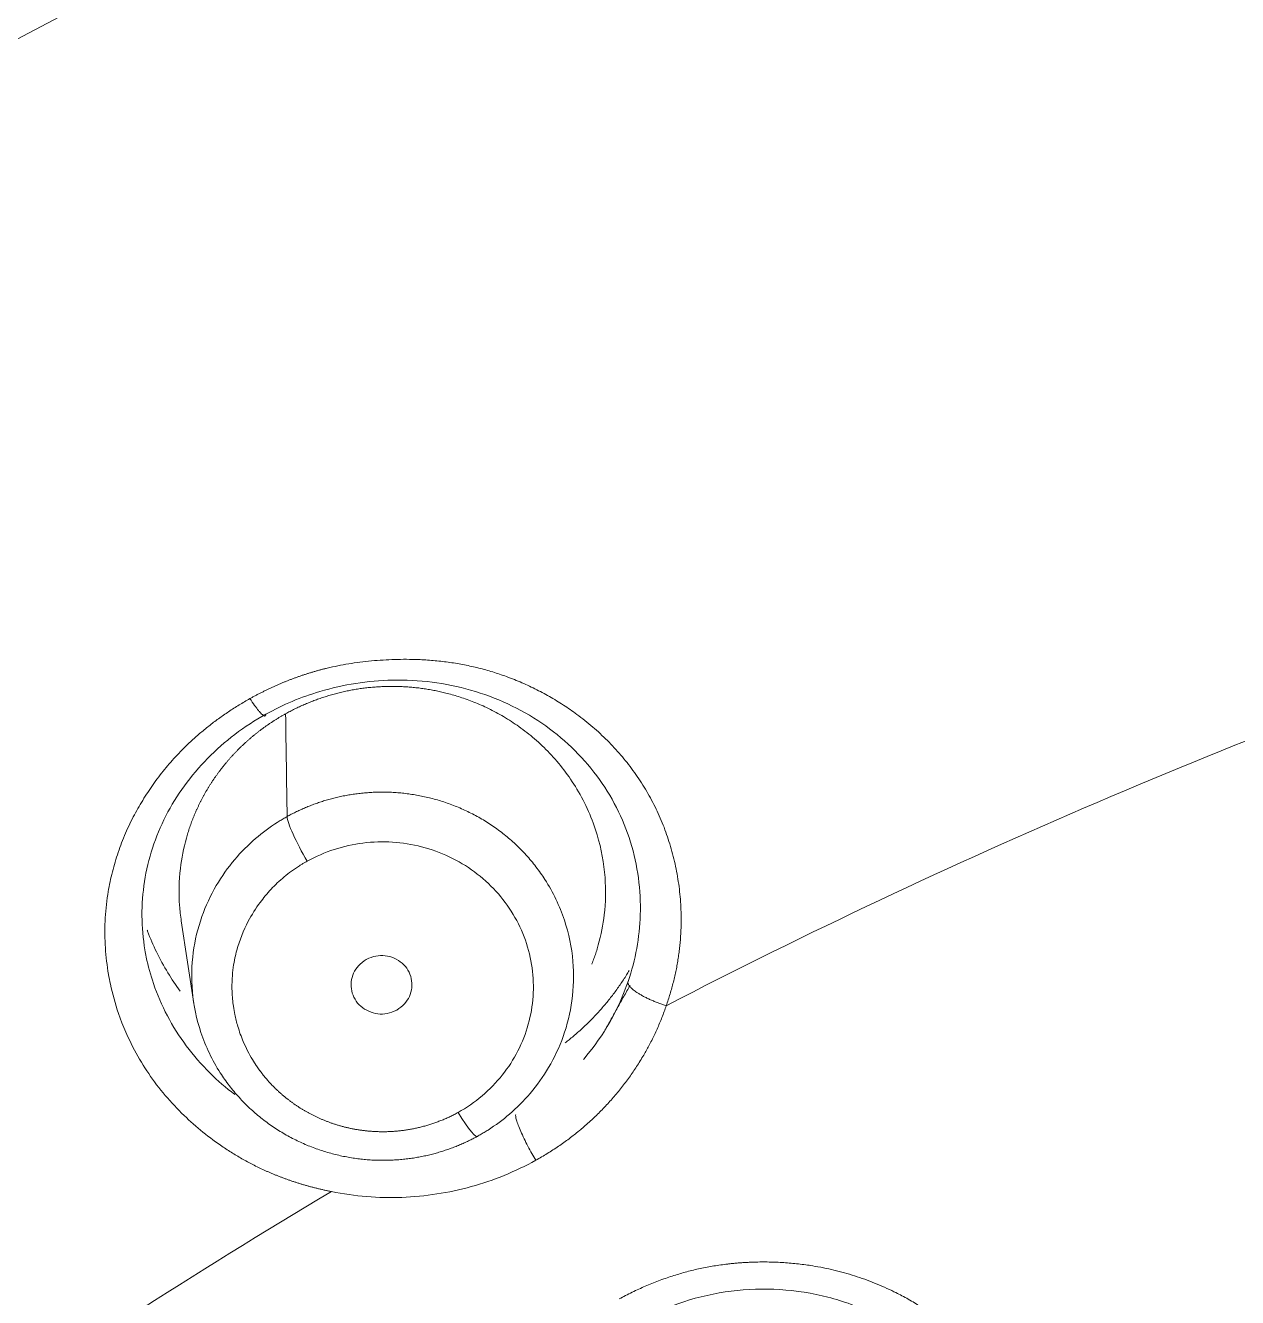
# Model space of a CAD drawing. Extents: x 19821 to 22981, y -91 to 2224.
# Drawn here: x 20717.51 to 20726.52, y 1251.39 to 1260.85 of the extents above; entities that cross this region are included whole.
import ezdxf

# ---------------------------------------------------------------- set-up
doc = ezdxf.new("R2010")
doc.units = 0
doc.header["$LTSCALE"] = 10
doc.header["$MEASUREMENT"] = 0
doc.layers.add('1', color=7, linetype='CONTINUOUS')

msp = doc.modelspace()

# ---------------------------------------------------------------- linework, layer by layer
at = {"layer": '1', "color": 7, "linetype": 'Continuous', "lineweight": 18}
msp.add_line((20718.6681, 1254.1893), (20718.7612, 1253.5765), dxfattribs=at)
for centre, major_axis, ratio, start_param, end_param in [((20744.931, 1212.8615), (62.577, 0), 0.961262, 0, 3.141593), ((20744.931, 1212.2465), (-60.5, 0), 0.961262, 4.72417, 7.004197), ((20744.931, 1212.3844), (60, 0), 0.961262, 1.582577, 4.712389), ((20744.931, 1212.3844), (-59.925, 0), 0.961262, 4.712389, 7.853982), ((20719.6049, 1254.7166), (-0.1453, 0.2625), 0.137544, 0.25193, 1.813813), ((20720.7265, 1252.8492), (0.1453, -0.2625), 0.137494, 4.956521, 6.413786)]:
    msp.add_ellipse(centre, major_axis=major_axis, ratio=ratio, start_param=start_param, end_param=end_param, dxfattribs=at)
at = {"layer": '1', "color": 7, "linetype": 'Continuous', "lineweight": 13}
for centre, major_axis, start_param, end_param in [((20744.931, 1212.5412), (61.9628, 0), 1.570796, 3.141593), ((20744.931, 1212.2465), (59.425, 0), 1.570796, 4.70194), ((20744.931, 1212.2465), (57.948, 0), 1.579187, 4.712389), ((20744.931, 1212.291), (57.4031, 0), 1.579486, 4.712389), ((20744.931, 1213.0734), (-47.825, 0), 5.056612, 5.205923), ((20744.931, 1213.0734), (-47.825, 0), 5.266052, 5.415363)]:
    msp.add_ellipse(centre, major_axis=major_axis, ratio=0.961262, start_param=start_param, end_param=end_param, dxfattribs=at)
at = {"layer": '1', "color": 7, "linetype": 'Continuous', "lineweight": 18}
for points, knots in [([(20682.0319, 1218.0284), (20682.0319, 1219.2632), (20682.0713, 1220.4827), (20682.223, 1222.8864), (20682.3353, 1224.0707), (20682.6266, 1226.4008), (20682.8057, 1227.5465), (20683.2246, 1229.7962), (20683.4644, 1230.9002), (20683.9988, 1233.0641), (20684.2934, 1234.124), (20684.9314, 1236.1979), (20685.2747, 1237.2119), (20686.0046, 1239.1924), (20686.391, 1240.159), (20687.2012, 1242.0439), (20687.6251, 1242.9622), (20688.5047, 1244.7503), (20688.9605, 1245.6201), (20689.8989, 1247.311), (20690.3815, 1248.1322), (20691.3685, 1249.7263), (20691.8728, 1250.4992), (20692.8987, 1251.9973), (20693.4202, 1252.7226), (20694.4757, 1254.1264), (20695.0098, 1254.805), (20696.0863, 1256.1164), (20696.6288, 1256.7494), (20697.7184, 1257.9709), (20698.2654, 1258.5596), (20699.0865, 1259.4104), (20699.4973, 1259.8279), (20699.9762, 1260.3011), (20700.2155, 1260.5343), (20700.3351, 1260.65), (20700.3949, 1260.7077), (20700.4248, 1260.7364), (20700.4398, 1260.7508), (20700.4473, 1260.758), (20700.451, 1260.7616), (20700.4529, 1260.7634), (20700.4538, 1260.7643), (20700.4543, 1260.7647), (20700.4545, 1260.7649), (20700.4546, 1260.7651), (20700.4546, 1260.7651), (20701.9279, 1262.1808), (20703.4721, 1263.5239), (20706.6863, 1266.0531), (20708.3562, 1267.2393), (20711.8042, 1269.4448), (20713.5823, 1270.464), (20717.2284, 1272.327), (20719.0964, 1273.1707), (20722.9035, 1274.676), (20724.8426, 1275.3375), (20728.7727, 1276.4739), (20730.7638, 1276.9487), (20734.7782, 1277.7091), (20736.8017, 1277.9946), (20740.8615, 1278.3751), (20742.8979, 1278.4701), (20744.931, 1278.4702)], [0, 0, 0, 0, 0.03125, 0.03125, 0.0625, 0.0625, 0.09375, 0.09375, 0.125, 0.125, 0.15625, 0.15625, 0.1875, 0.1875, 0.21875, 0.21875, 0.25, 0.25, 0.28125, 0.28125, 0.3125, 0.3125, 0.34375, 0.34375, 0.375, 0.375, 0.40625, 0.40625, 0.4375, 0.4375, 0.46875, 0.46875, 0.484375, 0.492188, 0.496094, 0.498047, 0.499023, 0.499512, 0.499756, 0.499878, 0.499939, 0.499969, 0.499985, 0.499992, 0.499996, 0.499996, 0.5, 0.5, 0.5625, 0.5625, 0.625, 0.625, 0.6875, 0.6875, 0.75, 0.75, 0.8125, 0.8125, 0.875, 0.875, 0.9375, 0.9375, 1, 1, 1, 1]), ([(20719.1786, 1255.8427), (20719.1858, 1255.8466), (20719.2002, 1255.8546), (20719.2219, 1255.8662), (20719.2436, 1255.8775), (20719.2653, 1255.8886), (20719.2871, 1255.8995), (20719.3089, 1255.9101), (20719.3308, 1255.9204), (20719.3527, 1255.9305), (20719.3746, 1255.9404), (20719.3965, 1255.95), (20719.4185, 1255.9593), (20719.4405, 1255.9684), (20719.4625, 1255.9772), (20719.4846, 1255.9857), (20719.5067, 1255.9941), (20719.5288, 1256.0021), (20719.5509, 1256.0099), (20719.5731, 1256.0175), (20719.5953, 1256.0247), (20719.6175, 1256.0318), (20719.6398, 1256.0385), (20719.6621, 1256.0451), (20719.6844, 1256.0513), (20719.7067, 1256.0573), (20719.7291, 1256.0631), (20719.7704, 1256.0732), (20719.8314, 1256.0866), (20719.9131, 1256.1015), (20719.9968, 1256.1137), (20720.1111, 1256.1264), (20720.2557, 1256.1354), (20720.4093, 1256.1347), (20720.5414, 1256.1266), (20720.6519, 1256.1143), (20720.7604, 1256.0967), (20720.8668, 1256.0737), (20720.9712, 1256.0454), (20721.0783, 1256.0101), (20721.1876, 1255.9673), (20721.2986, 1255.9163), (20721.4061, 1255.859), (20721.5101, 1255.7956), (20721.6182, 1255.7206), (20721.7283, 1255.6332), (20721.8374, 1255.5322), (20721.9374, 1255.4242), (20722.029, 1255.3085), (20722.1116, 1255.1855), (20722.1841, 1255.0557), (20722.2458, 1254.9207), (20722.2969, 1254.7794), (20722.3372, 1254.6332), (20722.366, 1254.4831), (20722.3826, 1254.3319), (20722.3861, 1254.2155), (20722.3843, 1254.135), (20722.3823, 1254.0903), (20722.3792, 1254.0457), (20722.375, 1254.0011), (20722.3697, 1253.9567), (20722.3634, 1253.9123), (20722.356, 1253.8679), (20722.3476, 1253.8237), (20722.338, 1253.7795), (20722.3274, 1253.7353), (20722.3158, 1253.6913), (20722.3031, 1253.6473), (20722.2893, 1253.6033), (20722.2793, 1253.5742), (20722.2743, 1253.5596)], [0, 0, 0, 0, 0.004832, 0.009643, 0.014433, 0.019204, 0.023955, 0.028687, 0.033401, 0.038097, 0.042776, 0.047438, 0.052084, 0.056714, 0.061329, 0.065929, 0.070515, 0.075088, 0.079647, 0.084195, 0.08873, 0.093255, 0.097769, 0.102273, 0.106767, 0.111253, 0.115731, 0.120201, 0.135993, 0.152075, 0.16847, 0.185198, 0.219107, 0.252894, 0.274925, 0.296703, 0.318285, 0.339729, 0.361095, 0.382445, 0.40692, 0.431335, 0.455769, 0.480302, 0.505014, 0.535604, 0.565805, 0.595777, 0.62568, 0.656329, 0.686742, 0.717097, 0.74757, 0.779074, 0.810217, 0.841177, 0.872134, 0.881224, 0.890302, 0.899371, 0.908437, 0.917505, 0.92658, 0.935667, 0.94477, 0.953894, 0.963044, 0.972225, 0.981442, 0.990699, 1, 1, 1, 1]), ([(20719.2972, 1255.7268), (20719.4237, 1255.797), (20719.7274, 1255.9245), (20720.2542, 1256.0072), (20720.8328, 1255.9338), (20721.3658, 1255.6864), (20721.7815, 1255.29), (20722.0368, 1254.789), (20722.1095, 1254.2514), (20722.0453, 1253.9002), (20721.9907, 1253.7399)], [0, 0, 0, 0, 0.098192, 0.220454, 0.353852, 0.48914, 0.622712, 0.753797, 0.882498, 1, 1, 1, 1]), ([(20719.4435, 1255.7295), (20719.4547, 1255.7357), (20719.4773, 1255.748), (20719.5118, 1255.7655), (20719.5467, 1255.7822), (20719.5821, 1255.7981), (20719.6181, 1255.8133), (20719.6544, 1255.8276), (20719.6912, 1255.841), (20719.7285, 1255.8536), (20719.7661, 1255.8653), (20719.8041, 1255.8761), (20719.8424, 1255.8861), (20719.8811, 1255.8951), (20719.9201, 1255.9032), (20719.9594, 1255.9104), (20719.9989, 1255.9166), (20720.0387, 1255.9219), (20720.0786, 1255.9262), (20720.1188, 1255.9295), (20720.1591, 1255.9319), (20720.1996, 1255.9332), (20720.2402, 1255.9336), (20720.2808, 1255.933), (20720.3215, 1255.9313), (20720.3623, 1255.9287), (20720.403, 1255.925), (20720.4437, 1255.9204), (20720.4844, 1255.9147), (20720.525, 1255.9079), (20720.5655, 1255.9002), (20720.6058, 1255.8914), (20720.6648, 1255.877), (20720.7448, 1255.8537), (20720.8473, 1255.8167), (20720.9556, 1255.7688), (20721.0682, 1255.7084), (20721.1831, 1255.6339), (20721.2981, 1255.5437), (20721.4105, 1255.4368), (20721.5172, 1255.312), (20721.6506, 1255.1161), (20721.7692, 1254.8484), (20721.828, 1254.5282), (20721.8219, 1254.2512), (20721.788, 1254.0785), (20721.7631, 1253.9915), (20721.7569, 1253.971), (20721.7505, 1253.9507), (20721.7437, 1253.9305), (20721.7367, 1253.9104), (20721.7294, 1253.8904), (20721.724, 1253.8762), (20721.721, 1253.8687), (20721.7207, 1253.8677)], [0, 0, 0, 0, 0.009982, 0.019986, 0.030011, 0.040058, 0.050127, 0.060217, 0.070329, 0.080463, 0.090618, 0.100796, 0.110995, 0.121216, 0.131459, 0.141724, 0.152012, 0.162321, 0.172652, 0.183005, 0.193381, 0.203778, 0.214198, 0.224641, 0.235105, 0.245592, 0.256101, 0.266632, 0.277186, 0.287763, 0.298362, 0.308983, 0.319627, 0.34525, 0.373355, 0.403946, 0.437023, 0.472589, 0.510644, 0.551192, 0.594235, 0.639774, 0.738601, 0.82486, 0.898502, 0.959491, 0.965183, 0.970868, 0.976548, 0.982221, 0.987887, 0.993548, 0.999202, 1, 1, 1, 1]), ([(20718.1406, 1253.7201), (20718.1356, 1253.7437), (20718.1183, 1253.8331), (20718.0997, 1253.9892), (20718.0978, 1254.1889), (20718.1164, 1254.3716), (20718.149, 1254.5362), (20718.1905, 1254.682), (20718.244, 1254.8247), (20718.3076, 1254.9597), (20718.379, 1255.0865), (20718.4566, 1255.2046), (20718.5422, 1255.317), (20718.6358, 1255.4236), (20718.7137, 1255.5012), (20718.7707, 1255.5532), (20718.8041, 1255.5824), (20718.8381, 1255.611), (20718.873, 1255.639), (20718.9086, 1255.6664), (20718.9449, 1255.6933), (20718.982, 1255.7197), (20719.0198, 1255.7454), (20719.0584, 1255.7706), (20719.0977, 1255.7953), (20719.1378, 1255.8194), (20719.165, 1255.8349), (20719.1786, 1255.8427)], [0, 0, 0, 0, 0.029265, 0.11015, 0.190772, 0.271928, 0.333212, 0.394148, 0.455071, 0.51632, 0.572403, 0.627868, 0.682953, 0.737898, 0.792943, 0.809851, 0.826798, 0.843792, 0.86084, 0.877949, 0.895126, 0.912378, 0.929712, 0.947135, 0.964652, 0.982272, 1, 1, 1, 1]), ([(20718.6681, 1254.1895), (20718.6623, 1254.2276), (20718.6478, 1254.3575), (20718.6523, 1254.565), (20718.6863, 1254.7378), (20718.7113, 1254.825), (20718.7174, 1254.8454), (20718.7239, 1254.8658), (20718.7306, 1254.886), (20718.7377, 1254.9061), (20718.745, 1254.9261), (20718.7526, 1254.9459), (20718.7604, 1254.9657), (20718.7686, 1254.9853), (20718.777, 1255.0048), (20718.7857, 1255.0241), (20718.7946, 1255.0433), (20718.8039, 1255.0624), (20718.8133, 1255.0813), (20718.8231, 1255.1), (20718.8331, 1255.1187), (20718.8433, 1255.1371), (20718.8538, 1255.1554), (20718.8646, 1255.1736), (20718.8755, 1255.1915), (20718.8868, 1255.2093), (20718.8982, 1255.227), (20718.91, 1255.2445), (20718.9219, 1255.2617), (20718.9341, 1255.2789), (20718.9465, 1255.2958), (20718.9591, 1255.3126), (20718.9719, 1255.3291), (20718.985, 1255.3455), (20718.9982, 1255.3617), (20719.0117, 1255.3777), (20719.0254, 1255.3935), (20719.0393, 1255.4091), (20719.0534, 1255.4245), (20719.0677, 1255.4397), (20719.0822, 1255.4547), (20719.0969, 1255.4695), (20719.1118, 1255.4841), (20719.1268, 1255.4985), (20719.1421, 1255.5126), (20719.1575, 1255.5266), (20719.1731, 1255.5403), (20719.1888, 1255.5538), (20719.2048, 1255.5671), (20719.2209, 1255.5802), (20719.2371, 1255.5931), (20719.2535, 1255.6057), (20719.2701, 1255.6181), (20719.2868, 1255.6303), (20719.3037, 1255.6423), (20719.3207, 1255.654), (20719.3378, 1255.6655), (20719.3551, 1255.6767), (20719.3725, 1255.6878), (20719.3901, 1255.6986), (20719.4077, 1255.7091), (20719.4255, 1255.7195), (20719.4375, 1255.7262), (20719.4435, 1255.7295)], [0, 0, 0, 0, 0.063487, 0.215262, 0.341176, 0.352908, 0.364627, 0.376333, 0.388026, 0.399705, 0.411371, 0.423024, 0.434663, 0.446289, 0.457902, 0.469502, 0.481089, 0.492662, 0.504222, 0.515769, 0.527303, 0.538824, 0.550332, 0.561826, 0.573308, 0.584776, 0.596232, 0.607674, 0.619103, 0.630519, 0.641922, 0.653312, 0.664689, 0.676053, 0.687404, 0.698742, 0.710067, 0.721379, 0.732678, 0.743965, 0.755238, 0.766498, 0.777746, 0.78898, 0.800202, 0.811411, 0.822606, 0.833789, 0.84496, 0.856117, 0.867262, 0.878393, 0.889512, 0.900618, 0.911712, 0.922792, 0.93386, 0.944915, 0.955958, 0.966987, 0.978004, 0.989008, 1, 1, 1, 1]), ([(20718.4075, 1253.9211), (20718.404, 1253.9386), (20718.4007, 1253.9561), (20718.3834, 1254.058), (20718.3759, 1254.1431), (20718.3748, 1254.3134), (20718.3811, 1254.3985), (20718.4075, 1254.567), (20718.4274, 1254.6503), (20718.4807, 1254.8135), (20718.514, 1254.8934), (20718.5932, 1255.0481), (20718.6392, 1255.1229), (20718.7427, 1255.2658), (20718.8003, 1255.3339), (20718.9261, 1255.4618), (20718.9942, 1255.5217), (20719.1394, 1255.6317), (20719.2165, 1255.6819), (20719.2972, 1255.7267)], [0, 0, 0, 0, 0.025341, 0.025341, 0.147174, 0.147174, 0.269006, 0.269006, 0.390838, 0.390838, 0.512671, 0.512671, 0.634503, 0.634503, 0.756335, 0.756335, 0.878168, 0.878168, 1, 1, 1, 1]), ([(20720.8755, 1252.5917), (20720.8805, 1252.5945), (20720.8906, 1252.6002), (20720.9054, 1252.6088), (20720.9201, 1252.6175), (20720.9346, 1252.6264), (20721.0003, 1252.6678), (20721.1171, 1252.7543), (20721.2715, 1252.909), (20721.4095, 1253.1023), (20721.5182, 1253.3344), (20721.5836, 1253.6017), (20721.5912, 1253.8965), (20721.5273, 1254.2055), (20721.4243, 1254.4204), (20721.3403, 1254.5455), (20721.306, 1254.5921), (20721.2701, 1254.6369), (20721.2326, 1254.6798), (20721.1938, 1254.7208), (20721.1536, 1254.7599), (20721.1123, 1254.7971), (20721.0698, 1254.8324), (20721.0264, 1254.8656), (20720.9821, 1254.897), (20720.9371, 1254.9263), (20720.8914, 1254.9538), (20720.8451, 1254.9793), (20720.7984, 1255.0028), (20720.7513, 1255.0245), (20720.7039, 1255.0443), (20720.6563, 1255.0622), (20720.6086, 1255.0783), (20720.5608, 1255.0926), (20720.5131, 1255.1052), (20720.4655, 1255.1161), (20720.418, 1255.1252), (20720.3708, 1255.1328), (20720.3239, 1255.1387), (20720.2774, 1255.1431), (20720.2313, 1255.146), (20720.1857, 1255.1474), (20720.1406, 1255.1474), (20720.096, 1255.1461), (20720.0521, 1255.1435), (20720.0088, 1255.1396), (20719.9662, 1255.1345), (20719.9243, 1255.1283), (20719.8832, 1255.121), (20719.8428, 1255.1126), (20719.8033, 1255.1032), (20719.7645, 1255.0929), (20719.7266, 1255.0817), (20719.6896, 1255.0697), (20719.6534, 1255.0568), (20719.6181, 1255.0432), (20719.5836, 1255.029), (20719.5501, 1255.0141), (20719.5175, 1254.9985), (20719.4857, 1254.9825), (20719.4651, 1254.9713), (20719.4549, 1254.9657)], [0, 0, 0, 0, 0.003921, 0.007817, 0.011689, 0.015536, 0.019358, 0.064573, 0.114371, 0.16875, 0.227711, 0.291254, 0.359377, 0.43208, 0.50936, 0.522766, 0.53605, 0.549213, 0.562254, 0.575174, 0.587972, 0.600648, 0.613202, 0.625635, 0.637946, 0.650136, 0.662203, 0.674149, 0.685973, 0.697676, 0.709256, 0.720715, 0.732052, 0.743267, 0.75436, 0.765331, 0.776181, 0.786908, 0.797514, 0.807998, 0.81836, 0.8286, 0.838718, 0.848715, 0.858589, 0.868342, 0.877972, 0.887481, 0.896868, 0.906133, 0.915276, 0.924297, 0.933196, 0.941973, 0.950628, 0.959162, 0.967573, 0.975863, 0.98403, 0.992076, 1, 1, 1, 1]), ([(20719.4549, 1254.9657), (20719.4499, 1254.9629), (20719.4399, 1254.9573), (20719.4252, 1254.9487), (20719.4105, 1254.94), (20719.3959, 1254.931), (20719.3294, 1254.8892), (20719.2115, 1254.8018), (20719.0564, 1254.6456), (20718.9186, 1254.4511), (20718.8106, 1254.2183), (20718.7462, 1253.9511), (20718.7397, 1253.6573), (20718.8038, 1253.3502), (20718.9063, 1253.1366), (20718.9898, 1253.0123), (20719.024, 1252.9658), (20719.0597, 1252.9211), (20719.0971, 1252.8783), (20719.1358, 1252.8374), (20719.1758, 1252.7983), (20719.217, 1252.7612), (20719.2593, 1252.726), (20719.3026, 1252.6927), (20719.3467, 1252.6614), (20719.3916, 1252.632), (20719.4372, 1252.6046), (20719.4833, 1252.5791), (20719.5299, 1252.5555), (20719.5769, 1252.5338), (20719.6242, 1252.5139), (20719.6718, 1252.4959), (20719.7194, 1252.4798), (20719.7671, 1252.4654), (20719.8148, 1252.4527), (20719.8624, 1252.4418), (20719.9098, 1252.4326), (20719.9569, 1252.4249), (20720.0038, 1252.4189), (20720.0503, 1252.4144), (20720.0965, 1252.4115), (20720.1421, 1252.41), (20720.1873, 1252.4099), (20720.2319, 1252.4111), (20720.2759, 1252.4137), (20720.3192, 1252.4175), (20720.3619, 1252.4225), (20720.4039, 1252.4287), (20720.4452, 1252.436), (20720.4856, 1252.4443), (20720.5253, 1252.4537), (20720.5642, 1252.464), (20720.6023, 1252.4752), (20720.6395, 1252.4873), (20720.6759, 1252.5001), (20720.7113, 1252.5137), (20720.7459, 1252.5281), (20720.7797, 1252.5431), (20720.8125, 1252.5587), (20720.8444, 1252.5748), (20720.8652, 1252.5861), (20720.8755, 1252.5917)], [0, 0, 0, 0, 0.003868, 0.007742, 0.011622, 0.015507, 0.019397, 0.06511, 0.115266, 0.16986, 0.228891, 0.292354, 0.360244, 0.432556, 0.509282, 0.522646, 0.535891, 0.549015, 0.562019, 0.574904, 0.587668, 0.600313, 0.612837, 0.625242, 0.637526, 0.649691, 0.661736, 0.673661, 0.685466, 0.697151, 0.708716, 0.720162, 0.731487, 0.742693, 0.753779, 0.764745, 0.775591, 0.786318, 0.796924, 0.807411, 0.817779, 0.828026, 0.838154, 0.848162, 0.858051, 0.867819, 0.877469, 0.886998, 0.896408, 0.905698, 0.914869, 0.92392, 0.932851, 0.941663, 0.950356, 0.958928, 0.967382, 0.975716, 0.98393, 0.992025, 1, 1, 1, 1]), ([(20718.4142, 1254.1218), (20718.4153, 1254.1189), (20718.436, 1254.0637), (20718.4827, 1253.9554), (20718.5637, 1253.8068), (20718.6269, 1253.7123), (20718.6591, 1253.6684)], [0, 0, 0, 0, 0.017673, 0.344122, 0.686004, 1, 1, 1, 1]), ([(20721.5227, 1253.2836), (20721.5324, 1253.2912), (20721.5533, 1253.3076), (20721.5848, 1253.3336), (20721.6172, 1253.3615), (20721.6491, 1253.3902), (20721.6804, 1253.4196), (20721.711, 1253.4497), (20721.741, 1253.4805), (20721.7704, 1253.5121), (20721.7991, 1253.5443), (20721.8271, 1253.5772), (20721.8543, 1253.6108), (20721.8809, 1253.645), (20721.9066, 1253.6799), (20721.9317, 1253.7154), (20721.9559, 1253.7516), (20721.9783, 1253.7867), (20721.9924, 1253.8099), (20721.9988, 1253.8207)], [0, 0, 0, 0, 0.050745, 0.109555, 0.1685, 0.227581, 0.286798, 0.34615, 0.405639, 0.465263, 0.525024, 0.58492, 0.644952, 0.70512, 0.765423, 0.825863, 0.886438, 0.947148, 1, 1, 1, 1]), ([(20721.9906, 1253.7399), (20721.9205, 1253.5337), (20721.8105, 1253.34), (20721.6648, 1253.1674), (20721.6613, 1253.1633), (20721.6578, 1253.1593)], [0, 0, 0, 0, 0.976354, 0.976354, 1, 1, 1, 1]), ([(20722.0739, 1251.2145), (20722.1787, 1251.2726), (20722.2894, 1251.3208), (20722.5184, 1251.3956), (20722.6368, 1251.4222), (20722.8767, 1251.4526), (20722.9982, 1251.4565), (20723.2397, 1251.4415), (20723.3596, 1251.4225), (20723.5934, 1251.3625), (20723.7072, 1251.3215), (20723.9242, 1251.2188), (20724.0275, 1251.1572), (20724.2195, 1251.0159), (20724.3082, 1250.9362), (20724.4678, 1250.7616), (20724.5388, 1250.6668), (20724.6598, 1250.4657), (20724.7101, 1250.3594), (20724.788, 1250.1395), (20724.8157, 1250.0259), (20724.8475, 1249.7955), (20724.8516, 1249.6788), (20724.8359, 1249.4469), (20724.8162, 1249.3317), (20724.7538, 1249.1071), (20724.711, 1248.9978), (20724.6552, 1248.889), (20724.6529, 1248.8846), (20724.6506, 1248.8801)], [0, 0, 0, 0, 0.076671, 0.076671, 0.153342, 0.153342, 0.230013, 0.230013, 0.306684, 0.306684, 0.383355, 0.383355, 0.460026, 0.460026, 0.536697, 0.536697, 0.613368, 0.613368, 0.690039, 0.690039, 0.76671, 0.76671, 0.84338, 0.84338, 0.920051, 0.920051, 0.996722, 0.996722, 1, 1, 1, 1])]:
    msp.add_open_spline(points, degree=3, knots=knots, dxfattribs=at)
at = {"layer": '1', "color": 7, "linetype": 'Continuous', "lineweight": 13}
for points, degree, knots in [([(20719.1786, 1255.8427), (20719.1814, 1255.8383), (20719.1969, 1255.8146), (20719.2168, 1255.7862), (20719.2362, 1255.7608), (20719.2488, 1255.7456), (20719.2602, 1255.7331), (20719.2745, 1255.7193), (20719.2893, 1255.7099), (20719.2965, 1255.715), (20719.2972, 1255.724), (20719.2972, 1255.7268)], 3, [0, 0, 0, 0, 0.039631, 0.219096, 0.308828, 0.398561, 0.488293, 0.578026, 0.75749, 0.936955, 1, 1, 1, 1]), ([(20719.6048, 1254.6341), (20719.6683, 1254.6693), (20719.7355, 1254.6984), (20719.8745, 1254.7436), (20719.9463, 1254.7596), (20720.0918, 1254.7779), (20720.1655, 1254.7802), (20720.3119, 1254.7708), (20720.3846, 1254.7592), (20720.5263, 1254.7227), (20720.5953, 1254.6977), (20720.7268, 1254.6352), (20720.7894, 1254.5978), (20720.9058, 1254.5119), (20720.9596, 1254.4634), (20721.0563, 1254.3574), (20721.0993, 1254.2998), (20721.1726, 1254.1776), (20721.203, 1254.1131), (20721.2502, 1253.9795), (20721.267, 1253.9105), (20721.2862, 1253.7707), (20721.2886, 1253.6999), (20721.2791, 1253.5591), (20721.2671, 1253.4892), (20721.2292, 1253.353), (20721.2033, 1253.2866), (20721.1385, 1253.1601), (20721.0997, 1253.0999), (20721.0105, 1252.9879), (20720.9601, 1252.9361), (20720.8499, 1252.843), (20720.79, 1252.8017), (20720.7266, 1252.7664)], 3, [0, 0, 0, 0, 0.0625, 0.0625, 0.125, 0.125, 0.1875, 0.1875, 0.25, 0.25, 0.3125, 0.3125, 0.375, 0.375, 0.4375, 0.4375, 0.5, 0.5, 0.5625, 0.5625, 0.625, 0.625, 0.6875, 0.6875, 0.75, 0.75, 0.8125, 0.8125, 0.875, 0.875, 0.9375, 0.9375, 1, 1, 1, 1]), ([(20720.7266, 1252.7664), (20720.7216, 1252.7637), (20720.7118, 1252.7583), (20720.6969, 1252.7505), (20720.682, 1252.7429), (20720.667, 1252.7356), (20720.652, 1252.7286), (20720.637, 1252.7218), (20720.6219, 1252.7152), (20720.6068, 1252.7089), (20720.5917, 1252.7028), (20720.5765, 1252.697), (20720.5613, 1252.6914), (20720.5462, 1252.686), (20720.531, 1252.6809), (20720.5158, 1252.676), (20720.5006, 1252.6713), (20720.4854, 1252.6669), (20720.4702, 1252.6627), (20720.4551, 1252.6587), (20720.4399, 1252.655), (20720.4248, 1252.6514), (20720.4097, 1252.6481), (20720.3947, 1252.645), (20720.3796, 1252.6421), (20720.3646, 1252.6394), (20720.3497, 1252.6369), (20720.3347, 1252.6347), (20720.3199, 1252.6326), (20720.305, 1252.6307), (20720.2903, 1252.6291), (20720.2756, 1252.6276), (20720.2609, 1252.6263), (20720.2463, 1252.6252), (20720.2317, 1252.6243), (20720.2173, 1252.6236), (20720.2029, 1252.6231), (20720.1885, 1252.6227), (20720.1743, 1252.6226), (20720.1601, 1252.6226), (20720.146, 1252.6227), (20720.1319, 1252.6231), (20720.118, 1252.6236), (20720.1041, 1252.6242), (20720.0903, 1252.6251), (20720.0766, 1252.626), (20720.063, 1252.6272), (20720.0495, 1252.6285), (20720.0361, 1252.6299), (20720.0228, 1252.6315), (20720.0095, 1252.6332), (20719.9964, 1252.6351), (20719.9834, 1252.6371), (20719.9705, 1252.6392), (20719.9576, 1252.6415), (20719.9449, 1252.6439), (20719.9323, 1252.6464), (20719.9198, 1252.649), (20719.9073, 1252.6518), (20719.895, 1252.6547), (20719.8828, 1252.6577), (20719.8708, 1252.6608), (20719.8588, 1252.664), (20719.8469, 1252.6673), (20719.8352, 1252.6708), (20719.8235, 1252.6743), (20719.812, 1252.6779), (20719.8006, 1252.6817), (20719.7893, 1252.6855), (20719.7781, 1252.6894), (20719.767, 1252.6934), (20719.7561, 1252.6975), (20719.7452, 1252.7016), (20719.7345, 1252.7059), (20719.7239, 1252.7102), (20719.7134, 1252.7146), (20719.703, 1252.7191), (20719.6928, 1252.7236), (20719.6826, 1252.7282), (20719.6726, 1252.7329), (20719.6627, 1252.7376), (20719.6529, 1252.7424), (20719.6433, 1252.7473), (20719.6337, 1252.7522), (20719.6243, 1252.7571), (20719.6149, 1252.7621), (20719.6057, 1252.7672), (20719.5966, 1252.7723), (20719.5877, 1252.7775), (20719.5788, 1252.7826), (20719.5701, 1252.7879), (20719.5614, 1252.7931), (20719.5529, 1252.7984), (20719.5445, 1252.8038), (20719.5362, 1252.8091), (20719.528, 1252.8145), (20719.52, 1252.82), (20719.512, 1252.8254), (20719.5042, 1252.8309), (20719.4964, 1252.8364), (20719.4888, 1252.8419), (20719.4813, 1252.8474), (20719.4739, 1252.853), (20719.4666, 1252.8585), (20719.4594, 1252.8641), (20719.4524, 1252.8697), (20719.4454, 1252.8753), (20719.4385, 1252.8809), (20719.4317, 1252.8865), (20719.4251, 1252.8921), (20719.4185, 1252.8977), (20719.4121, 1252.9033), (20719.4057, 1252.9089), (20719.3995, 1252.9145), (20719.3933, 1252.9201), (20719.3872, 1252.9256), (20719.3813, 1252.9312), (20719.3754, 1252.9368), (20719.3697, 1252.9424), (20719.364, 1252.9479), (20719.3584, 1252.9534), (20719.3529, 1252.959), (20719.3476, 1252.9645), (20719.3423, 1252.9699), (20719.3371, 1252.9754), (20719.3319, 1252.9809), (20719.3269, 1252.9863), (20719.322, 1252.9917), (20719.3171, 1252.9971), (20719.3124, 1253.0024), (20719.3077, 1253.0077), (20719.3031, 1253.013), (20719.2986, 1253.0183), (20719.2942, 1253.0235), (20719.2898, 1253.0287), (20719.2856, 1253.0339), (20719.2814, 1253.0391), (20719.2773, 1253.0442), (20719.2732, 1253.0492), (20719.2693, 1253.0543), (20719.2654, 1253.0593), (20719.2616, 1253.0642), (20719.2579, 1253.0692), (20719.2543, 1253.0741), (20719.2507, 1253.0789), (20719.2472, 1253.0837), (20719.2437, 1253.0885), (20719.2404, 1253.0932), (20719.2371, 1253.0979), (20719.2338, 1253.1025), (20719.2307, 1253.1071), (20719.2276, 1253.1116), (20719.2245, 1253.1161), (20719.2216, 1253.1206), (20719.2187, 1253.125), (20719.2158, 1253.1293), (20719.2131, 1253.1336), (20719.2103, 1253.1379), (20719.2077, 1253.1421), (20719.2051, 1253.1462), (20719.2025, 1253.1503), (20719.2001, 1253.1544), (20719.1723, 1253.2), (20719.1302, 1253.2822), (20719.0893, 1253.3959), (20719.0672, 1253.4844), (20719.0522, 1253.5705), (20719.044, 1253.6597), (20719.0449, 1253.7566), (20719.053, 1253.8404), (20719.0654, 1253.9108), (20719.0938, 1254.0277), (20719.1504, 1254.1701), (20719.2323, 1254.3007), (20719.2926, 1254.3779), (20719.3352, 1254.4261), (20719.3819, 1254.4728), (20719.4328, 1254.5178), (20719.4878, 1254.5606), (20719.5336, 1254.5917), (20719.5673, 1254.6124), (20719.5866, 1254.6238), (20719.5989, 1254.6308), (20719.6048, 1254.6341)], 3, [0, 0, 0, 0, 0.004832, 0.009642, 0.014431, 0.019198, 0.023943, 0.028666, 0.033368, 0.038049, 0.042707, 0.047344, 0.051959, 0.056553, 0.061125, 0.065675, 0.070204, 0.074711, 0.079196, 0.08366, 0.088102, 0.092522, 0.096921, 0.101298, 0.105653, 0.109987, 0.114299, 0.11859, 0.122858, 0.127105, 0.131331, 0.135535, 0.139717, 0.143877, 0.148016, 0.152133, 0.156228, 0.160302, 0.164354, 0.168385, 0.172394, 0.176381, 0.180346, 0.18429, 0.188212, 0.192113, 0.195992, 0.199849, 0.203684, 0.207498, 0.21129, 0.215061, 0.21881, 0.222537, 0.226243, 0.229927, 0.233589, 0.237229, 0.240848, 0.244446, 0.248021, 0.251575, 0.255107, 0.258618, 0.262107, 0.265574, 0.26902, 0.272444, 0.275846, 0.279227, 0.282586, 0.285923, 0.289239, 0.292533, 0.295805, 0.299056, 0.302285, 0.305492, 0.308678, 0.311842, 0.314984, 0.318105, 0.321204, 0.324282, 0.327337, 0.330371, 0.333384, 0.336374, 0.339344, 0.342291, 0.345217, 0.348121, 0.351003, 0.353864, 0.356703, 0.359521, 0.362316, 0.365091, 0.367843, 0.370574, 0.373283, 0.375971, 0.378636, 0.381281, 0.383903, 0.386504, 0.389083, 0.391641, 0.394176, 0.396691, 0.399183, 0.401654, 0.404103, 0.406531, 0.408937, 0.411321, 0.413684, 0.416025, 0.418344, 0.420641, 0.422917, 0.425172, 0.427404, 0.429615, 0.431804, 0.433972, 0.436118, 0.438242, 0.440345, 0.442426, 0.444485, 0.446523, 0.448539, 0.450533, 0.452506, 0.454457, 0.456386, 0.458294, 0.46018, 0.462045, 0.463887, 0.465708, 0.467508, 0.469286, 0.471042, 0.472776, 0.474489, 0.47618, 0.477849, 0.479497, 0.481123, 0.482728, 0.484311, 0.485872, 0.487411, 0.488929, 0.490425, 0.4919, 0.493353, 0.494784, 0.496194, 0.497581, 0.498948, 0.543054, 0.578533, 0.605381, 0.623592, 0.655956, 0.684566, 0.709417, 0.730505, 0.747828, 0.815777, 0.864408, 0.88261, 0.901287, 0.920436, 0.940057, 0.960147, 0.980706, 0.987795, 0.994227, 1, 1, 1, 1]), ([(20719.0649, 1252.8995), (20719, 1252.9486), (20718.9387, 1253.0018), (20718.8174, 1253.1219), (20718.7584, 1253.1897), (20718.6523, 1253.3324), (20718.6051, 1253.4072), (20718.5234, 1253.5621), (20718.4889, 1253.6422), (20718.439, 1253.7888), (20718.4211, 1253.8546), (20718.4075, 1253.9211)], 3, [0, 0, 0, 0, 0.190435, 0.190435, 0.403928, 0.403928, 0.617421, 0.617421, 0.830913, 0.830913, 1, 1, 1, 1]), ([(20719.7843, 1252.1777), (20719.7762, 1252.1794), (20719.76, 1252.1827), (20719.7359, 1252.1879), (20719.7119, 1252.1933), (20719.688, 1252.199), (20719.6643, 1252.2048), (20719.6407, 1252.2109), (20719.6173, 1252.2172), (20719.594, 1252.2237), (20719.5709, 1252.2305), (20719.5479, 1252.2374), (20719.525, 1252.2446), (20719.5024, 1252.2519), (20719.4798, 1252.2595), (20719.4574, 1252.2673), (20719.4352, 1252.2754), (20719.4131, 1252.2836), (20719.3911, 1252.2921), (20719.3693, 1252.3008), (20719.3476, 1252.3097), (20719.3261, 1252.3188), (20719.2835, 1252.3374), (20719.2205, 1252.3671), (20719.1383, 1252.4103), (20719.0578, 1252.4573), (20718.9527, 1252.5249), (20718.8267, 1252.618), (20718.6817, 1252.7461), (20718.5456, 1252.891), (20718.4222, 1253.0533), (20718.3005, 1253.2547), (20718.2029, 1253.4779), (20718.1563, 1253.6462), (20718.1406, 1253.7201)], 3, [0, 0, 0, 0, 0.010054, 0.020071, 0.03005, 0.039993, 0.049901, 0.059776, 0.069618, 0.079428, 0.089208, 0.09896, 0.108683, 0.11838, 0.128052, 0.137699, 0.147323, 0.156926, 0.166509, 0.176072, 0.185618, 0.195147, 0.204661, 0.242518, 0.280523, 0.318757, 0.357302, 0.434955, 0.512904, 0.59904, 0.685026, 0.771783, 0.900828, 1, 1, 1, 1]), ([(20721.3044, 1252.4108), (20721.2951, 1252.4263), (20721.2854, 1252.4429), (20721.2656, 1252.4779), (20721.2556, 1252.4963), (20721.236, 1252.5335), (20721.2264, 1252.5525), (20721.2083, 1252.5895), (20721.1999, 1252.6076), (20721.185, 1252.6417), (20721.1785, 1252.6576), (20721.1678, 1252.6861), (20721.1636, 1252.6987), (20721.1575, 1252.72), (20721.1557, 1252.7288), (20721.154, 1252.7426), (20721.1543, 1252.7476), (20721.1553, 1252.7509)], 3, [0, 0, 0, 0, 0.125, 0.125, 0.25, 0.25, 0.375, 0.375, 0.5, 0.5, 0.625, 0.625, 0.75, 0.75, 0.875, 0.875, 1, 1, 1, 1]), ([(20721.9239, 1251.3793), (20722.2995, 1251.5849), (20722.7104, 1251.6365), (20722.9199, 1251.6629), (20723.348, 1251.6378), (20723.9614, 1251.4821), (20724.3056, 1251.2276), (20724.6518, 1250.9718), (20724.8646, 1250.6129), (20725.0757, 1250.257), (20725.1296, 1249.8468), (20725.183, 1249.4406), (20725.0711, 1249.046), (20725.016, 1248.8517), (20724.8274, 1248.4882), (20724.6995, 1248.3281), (20724.4488, 1248.0144), (20724.0732, 1247.8008)], 2, [0, 0, 0, 0.125, 0.125, 0.1875, 0.25, 0.375, 0.375, 0.5, 0.5, 0.625, 0.625, 0.75, 0.75, 0.8125, 0.875, 0.875, 1, 1, 1])]:
    msp.add_open_spline(points, degree=degree, knots=knots, dxfattribs=at)
for points, degree in [([(20719.4435, 1255.7295), (20719.4472, 1255.4749), (20719.451, 1255.2204), (20719.4548, 1254.9658)], 3), ([(20722.2743, 1253.5596), (20722.1512, 1253.198), (20721.6484, 1252.6015), (20721.3044, 1252.4108)], 2)]:
    msp.add_open_spline(points, degree=degree, dxfattribs=at)
at = {"layer": '1', "color": 7, "linetype": 'Continuous', "lineweight": 18}
for points, degree in [([(20720.27, 1253.5265), (20720.315, 1253.5554), (20720.3777, 1253.6208), (20720.3921, 1253.7653), (20720.3212, 1253.8847), (20720.1835, 1253.9465), (20720.0924, 1253.9269), (20720.0434, 1253.9038)], 3), ([(20720.0434, 1253.9038), (20719.9984, 1253.8749), (20719.9356, 1253.8095), (20719.9213, 1253.665), (20719.9921, 1253.5456), (20720.1299, 1253.4838), (20720.2209, 1253.5034), (20720.27, 1253.5265)], 3), ([(20722.005, 1253.7105), (20721.8187, 1253.3783)], 1), ([(20721.3044, 1252.4108), (20721.1507, 1252.3254), (20720.8324, 1252.1956), (20720.3068, 1252.1143), (20719.9597, 1252.1423), (20719.7843, 1252.1777)], 3)]:
    msp.add_open_spline(points, degree=degree, dxfattribs=at)
at = {"layer": '1', "color": 7, "linetype": 'Continuous', "lineweight": 13}
msp.add_rational_spline([(20722.2743, 1253.5596), (20722.0936, 1253.6165), (20721.9727, 1253.6935), (20721.9906, 1253.7399)], [1.19336083302, 0.933180811029, 0.935568094369, 1.20052268304], degree=3, dxfattribs=at)

doc.saveas('drawing.dxf')
